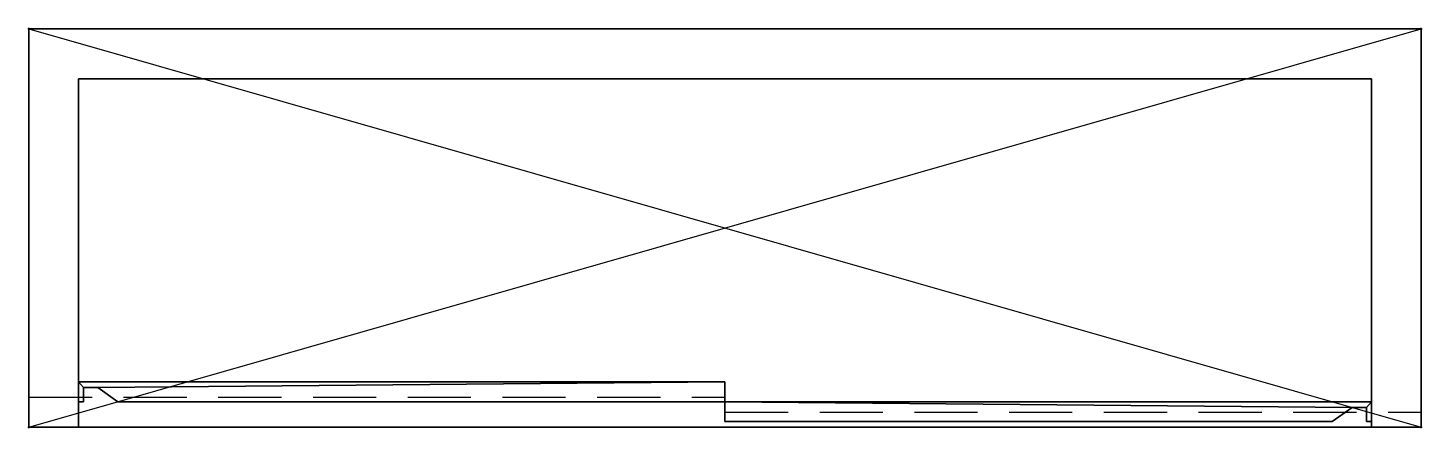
# Model space of a CAD drawing. Header units: millimetres. Extents: x -1 to 1401, y -401 to 1.
import ezdxf

# ---------------------------------------------------------------- set-up
doc = ezdxf.new("R2010")
doc.units = ezdxf.units.MM
doc.header["$PDMODE"] = 34
doc.linetypes.add('NASCOSTA', pattern=[9.525, 6.35, -3.175])
for name, color, linetype in [('IQ_200_2D', 1, 'Continuous'), ('IQ_200_3D', 1, 'Continuous'), ('IQ_204_2D', 7, 'Continuous'), ('IQ_INS_3D', 3, 'Continuous')]:
    doc.layers.add(name, color=color, linetype=linetype)

msp = doc.modelspace()

# ---------------------------------------------------------------- linework, layer by layer
at = {"layer": 'IQ_200_2D'}
for p, q in [((0, 0), (1400, 0)), ((0, -400), (0, 0)), ((1400, 0), (1400, -400)), ((1400, -400), (0, -400))]:
    msp.add_line(p, q, dxfattribs=at)
at = {"layer": 'IQ_204_2D'}
for p, q in [((0, 0), (1400, -400)), ((0, -400), (1400, 0))]:
    msp.add_line(p, q, dxfattribs=at)
at = {"layer": 'IQ_204_2D', "linetype": 'NASCOSTA', "ltscale": 10}
for p, q in [((0, -370), (700, -370)), ((700, -370), (700, -385)), ((700, -385), (1400, -385))]:
    msp.add_line(p, q, dxfattribs=at)
at = {"layer": 'IQ_INS_3D'}
for p in [(0, 0), (1400, 0), (0, -400), (1400, -400)]:
    msp.add_point(p, dxfattribs=at)

# ---------------------------------------------------------------- meshes
at = {"layer": 'IQ_200_3D'}
mesh = msp.add_polyface(dxfattribs=at)
corners = [(0, 0, 2200), (0, -400, 2200), (1400, -400, 2200), (1400, 0, 2200)]
mesh.append_faces([[corners[k] for k in face] for face in [(0, 1, 2, 3)]])
mesh = msp.add_polyface(dxfattribs=at)
corners = [(1400, -400, 1550), (0, -400, 1550), (0, 0, 1550), (1400, 0, 1550)]
mesh.append_faces([[corners[k] for k in face] for face in [(0, 1, 2, 3)]])
mesh = msp.add_polyface(dxfattribs=at)
corners = [(1400, 0, 2200), (1400, 0, 1550), (0, 0, 1550), (0, 0, 2200)]
mesh.append_faces([[corners[k] for k in face] for face in [(0, 1, 2, 3)]])
mesh = msp.add_polyface(dxfattribs=at)
corners = [(0, 0, 2200), (0, 0, 1550), (0, -400, 1550), (0, -400, 2200)]
mesh.append_faces([[corners[k] for k in face] for face in [(0, 1, 2, 3)]])
mesh = msp.add_polyface(dxfattribs=at)
corners = [(1400, -400, 2200), (1400, -400, 1550), (1400, 0, 1550), (1400, 0, 2200)]
mesh.append_faces([[corners[k] for k in face] for face in [(0, 1, 2, 3)]])
mesh = msp.add_polyface(dxfattribs=at)
corners = [(50, -50, 2150), (50, -50, 1600), (1350, -50, 1600), (1350, -50, 2150)]
mesh.append_faces([[corners[k] for k in face] for face in [(0, 1, 2, 3)]])
mesh = msp.add_polyface(dxfattribs=at)
corners = [(50, -50, 1600), (50, -400, 1600), (1350, -400, 1600), (1350, -50, 1600)]
mesh.append_faces([[corners[k] for k in face] for face in [(0, 1, 2, 3)]])
mesh = msp.add_polyface(dxfattribs=at)
corners = [(50, -50, 2150), (50, -400, 2150), (50, -400, 1600), (50, -50, 1600)]
mesh.append_faces([[corners[k] for k in face] for face in [(0, 1, 2, 3)]])
mesh = msp.add_polyface(dxfattribs=at)
corners = [(1350, -50, 2150), (1350, -400, 2150), (50, -400, 2150), (50, -50, 2150)]
mesh.append_faces([[corners[k] for k in face] for face in [(0, 1, 2, 3)]])
mesh = msp.add_polyface(dxfattribs=at)
corners = [(1350, -50, 1600), (1350, -400, 1600), (1350, -400, 2150), (1350, -50, 2150)]
mesh.append_faces([[corners[k] for k in face] for face in [(0, 1, 2, 3)]])
mesh = msp.add_polyface(dxfattribs=at)
corners = [(50, -354.5, 2150), (50, -374.5, 2150), (55, -374.5, 2150), (55, -360.2, 2150), (69.2, -360.2, 2150), (89.6, -374.5, 2150), (700, -374.5, 2150), (700, -354.5, 2150)]
mesh.append_faces([[corners[k] for k in face] for face in [(3, 0, 1, 2), (7, 4, 5, 6)]], dxfattribs={"vtx0": -1})
mesh.append_faces([[corners[k] for k in face] for face in [(0, 3, 4, 7)]], dxfattribs={"vtx0": -1, "vtx2": -1})
mesh = msp.add_polyface(dxfattribs=at)
corners = [(50, -354.5, 1600), (700, -354.5, 1600), (700, -374.5, 1600), (89.6, -374.5, 1600), (69.2, -360.2, 1600), (55, -360.2, 1600), (55, -374.5, 1600), (50, -374.5, 1600)]
mesh.append_faces([[corners[k] for k in face] for face in [(4, 5, 0, 1)]], dxfattribs={"vtx1": -1, "vtx3": -1})
mesh.append_faces([[corners[k] for k in face] for face in [(1, 2, 3, 4), (5, 6, 7, 0)]], dxfattribs={"vtx3": -1})
mesh = msp.add_polyface(dxfattribs=at)
corners = [(700, -354.5, 2150), (700, -354.5, 1600), (50, -354.5, 1600), (50, -354.5, 2150)]
mesh.append_faces([[corners[k] for k in face] for face in [(0, 1, 2, 3)]])
mesh = msp.add_polyface(dxfattribs=at)
corners = [(50, -354.5, 2150), (50, -354.5, 1600), (50, -374.5, 1600), (50, -374.5, 2150)]
mesh.append_faces([[corners[k] for k in face] for face in [(0, 1, 2, 3)]])
mesh = msp.add_polyface(dxfattribs=at)
corners = [(55, -374.5, 2150), (55, -374.5, 1600), (55, -360.2, 1600), (55, -360.2, 2150)]
mesh.append_faces([[corners[k] for k in face] for face in [(0, 1, 2, 3)]])
mesh = msp.add_polyface(dxfattribs=at)
corners = [(55, -360.2, 2150), (55, -360.2, 1600), (69.2, -360.2, 1600), (69.2, -360.2, 2150)]
mesh.append_faces([[corners[k] for k in face] for face in [(0, 1, 2, 3)]])
mesh = msp.add_polyface(dxfattribs=at)
corners = [(69.2, -360.2, 2150), (69.2, -360.2, 1600), (89.6, -374.5, 1600), (89.6, -374.5, 2150)]
mesh.append_faces([[corners[k] for k in face] for face in [(0, 1, 2, 3)]])
mesh = msp.add_polyface(dxfattribs=at)
corners = [(700, -374.5, 2150), (700, -374.5, 1600), (700, -354.5, 1600), (700, -354.5, 2150)]
mesh.append_faces([[corners[k] for k in face] for face in [(0, 1, 2, 3)]])
mesh = msp.add_polyface(dxfattribs=at)
corners = [(50, -374.5, 2150), (50, -374.5, 1600), (55, -374.5, 1600), (55, -374.5, 2150)]
mesh.append_faces([[corners[k] for k in face] for face in [(0, 1, 2, 3)]])
mesh = msp.add_polyface(dxfattribs=at)
corners = [(89.6, -374.5, 2150), (89.6, -374.5, 1600), (700, -374.5, 1600), (700, -374.5, 2150)]
mesh.append_faces([[corners[k] for k in face] for face in [(0, 1, 2, 3)]])
mesh = msp.add_polyface(dxfattribs=at)
corners = [(1350, -374.5, 2150), (700, -374.5, 2150), (700, -394.5, 2150), (1310.4, -394.5, 2150), (1330.8, -380.2, 2150), (1345, -380.2, 2150), (1345, -394.5, 2150), (1350, -394.5, 2150)]
mesh.append_faces([[corners[k] for k in face] for face in [(7, 0, 5, 6), (3, 4, 1, 2)]], dxfattribs={"vtx1": -1})
mesh.append_faces([[corners[k] for k in face] for face in [(4, 5, 0, 1)]], dxfattribs={"vtx1": -1, "vtx3": -1})
mesh = msp.add_polyface(dxfattribs=at)
corners = [(1350, -374.5, 1600), (1350, -394.5, 1600), (1345, -394.5, 1600), (1345, -380.2, 1600), (1330.8, -380.2, 1600), (1310.4, -394.5, 1600), (700, -394.5, 1600), (700, -374.5, 1600)]
mesh.append_faces([[corners[k] for k in face] for face in [(7, 4, 5, 6), (3, 0, 1, 2)]], dxfattribs={"vtx0": -1})
mesh.append_faces([[corners[k] for k in face] for face in [(4, 7, 0, 3)]], dxfattribs={"vtx0": -1, "vtx2": -1})
mesh = msp.add_polyface(dxfattribs=at)
corners = [(700, -374.5, 2150), (700, -374.5, 1600), (700, -394.5, 1600), (700, -394.5, 2150)]
mesh.append_faces([[corners[k] for k in face] for face in [(0, 1, 2, 3)]])
mesh = msp.add_polyface(dxfattribs=at)
corners = [(1350, -374.5, 2150), (1350, -374.5, 1600), (700, -374.5, 1600), (700, -374.5, 2150)]
mesh.append_faces([[corners[k] for k in face] for face in [(0, 1, 2, 3)]])
mesh = msp.add_polyface(dxfattribs=at)
corners = [(1350, -394.5, 2150), (1350, -394.5, 1600), (1350, -374.5, 1600), (1350, -374.5, 2150)]
mesh.append_faces([[corners[k] for k in face] for face in [(0, 1, 2, 3)]])
mesh = msp.add_polyface(dxfattribs=at)
corners = [(1310.4, -394.5, 2150), (1310.4, -394.5, 1600), (1330.8, -380.2, 1600), (1330.8, -380.2, 2150)]
mesh.append_faces([[corners[k] for k in face] for face in [(0, 1, 2, 3)]])
mesh = msp.add_polyface(dxfattribs=at)
corners = [(1330.8, -380.2, 2150), (1330.8, -380.2, 1600), (1345, -380.2, 1600), (1345, -380.2, 2150)]
mesh.append_faces([[corners[k] for k in face] for face in [(0, 1, 2, 3)]])
mesh = msp.add_polyface(dxfattribs=at)
corners = [(1345, -380.2, 2150), (1345, -380.2, 1600), (1345, -394.5, 1600), (1345, -394.5, 2150)]
mesh.append_faces([[corners[k] for k in face] for face in [(0, 1, 2, 3)]])
mesh = msp.add_polyface(dxfattribs=at)
corners = [(1400, -400, 2200), (0, -400, 2200), (0, -400, 1550), (1400, -400, 1550), (1350, -400, 2150), (1350, -400, 1600), (50, -400, 1600), (50, -400, 2150)]
mesh.append_faces([[corners[k] for k in face] for face in [(1, 7, 4, 0), (0, 4, 5, 3)]], dxfattribs={"vtx0": -1, "vtx2": -1})
mesh.append_faces([[corners[k] for k in face] for face in [(6, 7, 1, 2), (5, 6, 2, 3)]], dxfattribs={"vtx1": -1, "vtx3": -1})
mesh = msp.add_polyface(dxfattribs=at)
corners = [(700, -394.5, 2150), (700, -394.5, 1600), (1310.4, -394.5, 1600), (1310.4, -394.5, 2150)]
mesh.append_faces([[corners[k] for k in face] for face in [(0, 1, 2, 3)]])
mesh = msp.add_polyface(dxfattribs=at)
corners = [(1345, -394.5, 2150), (1345, -394.5, 1600), (1350, -394.5, 1600), (1350, -394.5, 2150)]
mesh.append_faces([[corners[k] for k in face] for face in [(0, 1, 2, 3)]])

doc.saveas('drawing.dxf')
